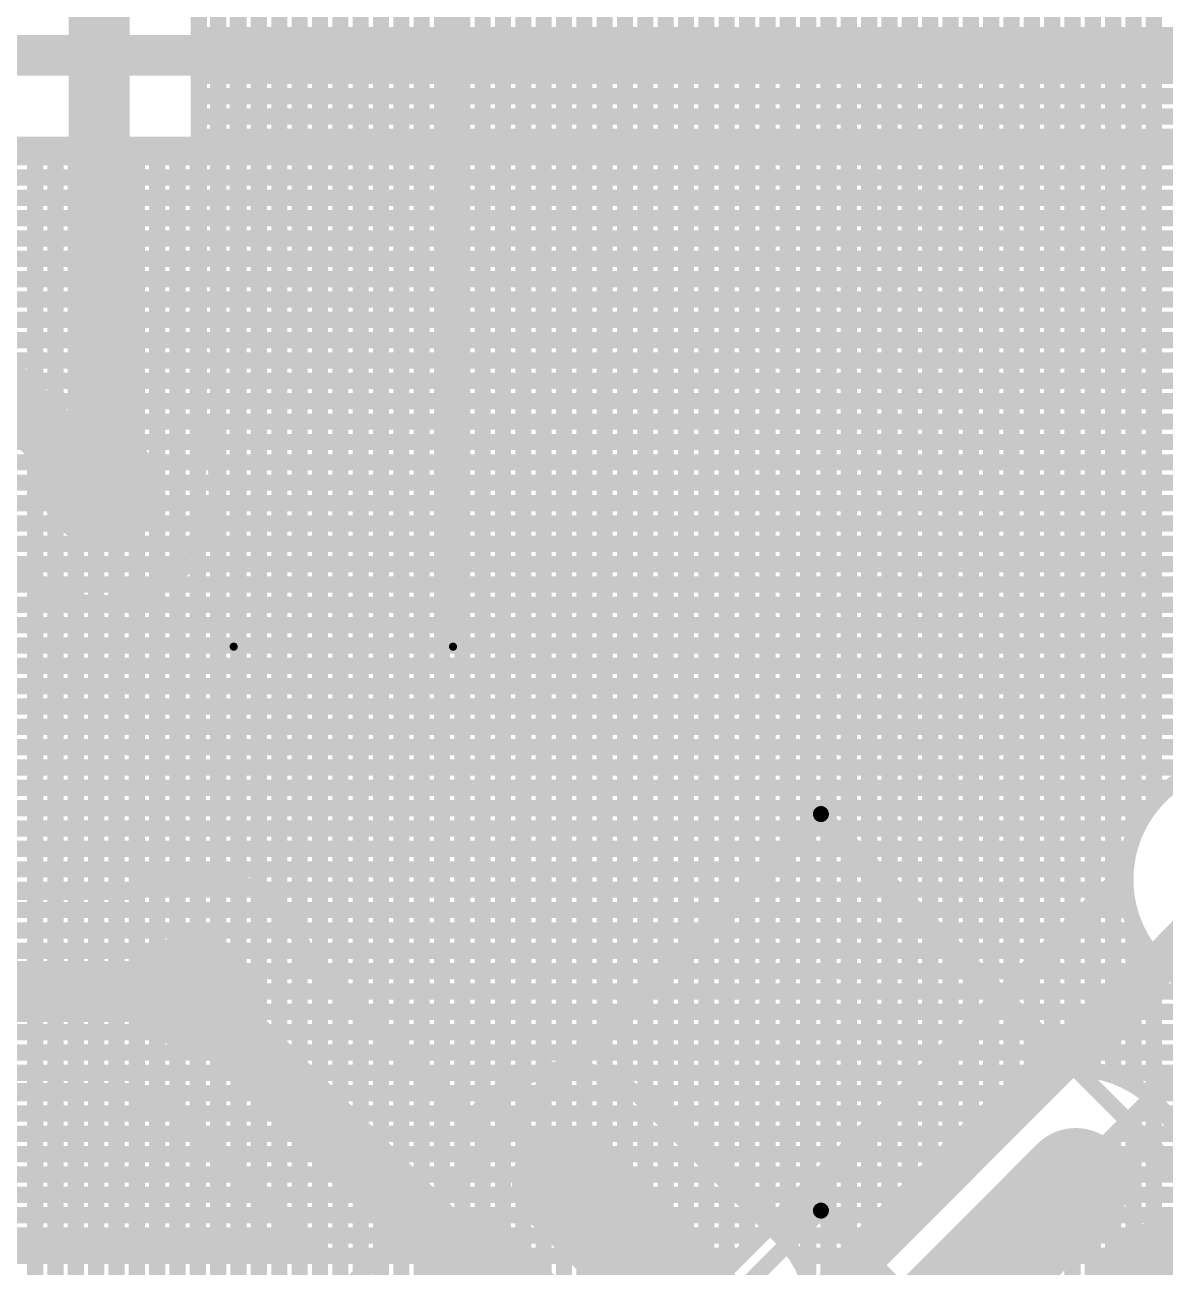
# Model space of a CAD drawing. Header units: millimetres. Extents: x 1.42 to 3.4, y 1.21 to 3.22.
# Drawn here: x 2.5124 to 2.7928, y 2.3422 to 2.6475 of the extents above; entities that cross this region are included whole.
import ezdxf

# ---------------------------------------------------------------- set-up
doc = ezdxf.new("R2010")
doc.units = ezdxf.units.MM
doc.header["$MEASUREMENT"] = 0
for name, color, linetype in [('BottomLayer', 5, 'Continuous'), ('BottomSolder', 6, 'Continuous'), ('Mechanical13', 56, 'Continuous'), ('Mechanical15', 56, 'Continuous'), ('MultiLayer', 9, 'Continuous'), ('TopLayer', 1, 'Continuous'), ('TopOverlay', 2, 'Continuous'), ('TopPaste', 8, 'Continuous'), ('TopSolder', 216, 'Continuous'), ('ViaHoleLayer', 16, 'Continuous')]:
    doc.layers.add(name, color=color, linetype=linetype)

# ---------------------------------------------------------------- blocks, each defined once
blk = doc.blocks.new('12864_12')
at = {"layer": 'TopOverlay', "const_width": 0.002}
for points in [[(0.48661, -0.25528), (0.48661, 0.41008)], [(0.43268, -0.25528), (0.43268, 0.04)], [(-0.4874, -0.25528), (0.48661, -0.25528)]]:
    blk.add_lwpolyline(points, dxfattribs=at)
at = {"layer": 'TopOverlay', "const_width": 0.001}
for points in [[(0.43218, -0.25528, 1), (0.43318, -0.25528, 1)], [(0.48611, -0.25528, 1), (0.48711, -0.25528, 1)], [(0.48611, -0.25528, 1), (0.48711, -0.25528, 1)]]:
    blk.add_lwpolyline(points, format="xyb", close=True, dxfattribs=at)
blk = doc.blocks.new('44ML_N_21')
at = {"layer": 'Mechanical13', "const_width": 0.00394}
for points in [[(-0.19685, 0.19685), (0.19685, 0.19685)], [(0.19685, 0.19685), (0.19685, -0.19685)]]:
    blk.add_lwpolyline(points, dxfattribs=at)
at = {"layer": 'Mechanical13', "const_width": 0.00197}
blk.add_lwpolyline([(0.19587, 0.19685, 1), (0.19783, 0.19685, 1)], format="xyb", close=True, dxfattribs=at)
blk.add_lwpolyline([(0.19587, 0.19685, 1), (0.19783, 0.19685, 1)], format="xyb", close=True, dxfattribs=at)
at = {"layer": 'Mechanical15', "const_width": 0.00394}
for points in [[(-0.26575, 0.26575), (0.26575, 0.26575)], [(0.26575, 0.26575), (0.26575, -0.26575)]]:
    blk.add_lwpolyline(points, dxfattribs=at)
at = {"layer": 'Mechanical15', "const_width": 0.00197}
blk.add_lwpolyline([(0.26476, 0.26575, 1), (0.26673, 0.26575, 1)], format="xyb", close=True, dxfattribs=at)
blk.add_lwpolyline([(0.26476, 0.26575, 1), (0.26673, 0.26575, 1)], format="xyb", close=True, dxfattribs=at)
at = {"layer": 'TopLayer', "const_width": 0.02165}
for points in [[(0.12598, 0.24606), (0.12598, 0.19882)], [(0.15748, 0.24606), (0.15748, 0.19882)], [(0.19882, 0.15748), (0.24606, 0.15748)], [(0.19882, 0.12598), (0.24606, 0.12598)]]:
    blk.add_lwpolyline(points, dxfattribs=at)
at = {"layer": 'TopLayer', "const_width": 0.01083}
for points in [[(0.12057, 0.24606, 1), (0.1314, 0.24606, 1)], [(0.15207, 0.24606, 1), (0.16289, 0.24606, 1)], [(0.24065, 0.15748, 1), (0.25148, 0.15748, 1)], [(0.24065, 0.12598, 1), (0.25148, 0.12598, 1)]]:
    blk.add_lwpolyline(points, format="xyb", close=True, dxfattribs=at)
at = {"layer": 'TopPaste', "const_width": 0.02165}
for points in [[(0.12598, 0.24606), (0.12598, 0.19882)], [(0.15748, 0.24606), (0.15748, 0.19882)], [(0.19882, 0.15748), (0.24606, 0.15748)], [(0.19882, 0.12598), (0.24606, 0.12598)]]:
    blk.add_lwpolyline(points, dxfattribs=at)
at = {"layer": 'TopPaste', "const_width": 0.01083}
for points in [[(0.12057, 0.24606, 1), (0.1314, 0.24606, 1)], [(0.15207, 0.24606, 1), (0.16289, 0.24606, 1)], [(0.24065, 0.15748, 1), (0.25148, 0.15748, 1)], [(0.24065, 0.12598, 1), (0.25148, 0.12598, 1)]]:
    blk.add_lwpolyline(points, format="xyb", close=True, dxfattribs=at)
at = {"layer": 'TopSolder', "const_width": 0.02665}
for points in [[(0.12598, 0.24606), (0.12598, 0.19882)], [(0.15748, 0.24606), (0.15748, 0.19882)], [(0.19882, 0.15748), (0.24606, 0.15748)], [(0.19882, 0.12598), (0.24606, 0.12598)]]:
    blk.add_lwpolyline(points, dxfattribs=at)
at = {"layer": 'TopSolder', "const_width": 0.01333}
for points in [[(0.11932, 0.24606, 1), (0.13265, 0.24606, 1)], [(0.15082, 0.24606, 1), (0.16414, 0.24606, 1)], [(0.15082, 0.19882, 1), (0.16414, 0.19882, 1)], [(0.19216, 0.15748, 1), (0.20548, 0.15748, 1)], [(0.2394, 0.15748, 1), (0.25273, 0.15748, 1)], [(0.2394, 0.12598, 1), (0.25273, 0.12598, 1)]]:
    blk.add_lwpolyline(points, format="xyb", close=True, dxfattribs=at)

msp = doc.modelspace()

# ---------------------------------------------------------------- linework, layer by layer
at = {"layer": 'BottomLayer'}
for points, const_width in [([(2.1185, 2.64), (2.8705, 2.64)], 0.01), ([(2.13739, 2.618), (2.86139, 2.618)], 0.004), ([(2.515, 2.17161), (2.515, 2.618)], 0.004), ([(2.52, 2.17661), (2.52, 2.618)], 0.004), ([(2.525, 2.18161), (2.525, 2.618)], 0.004), ([(2.53, 2.18661), (2.53, 2.618)], 0.004), ([(2.535, 2.19161), (2.535, 2.618)], 0.004), ([(2.54, 2.19661), (2.54, 2.618)], 0.004), ([(2.545, 2.20161), (2.545, 2.618)], 0.004), ([(2.55, 2.20661), (2.55, 2.618)], 0.004), ([(2.555, 2.21161), (2.555, 2.618)], 0.004), ([(2.56, 2.21661), (2.56, 2.618)], 0.004), ([(2.565, 2.22161), (2.565, 2.618)], 0.004), ([(2.57, 2.22661), (2.57, 2.618)], 0.004), ([(2.575, 2.23161), (2.575, 2.618)], 0.004), ([(2.58, 2.23661), (2.58, 2.618)], 0.004), ([(2.585, 2.24161), (2.585, 2.618)], 0.004), ([(2.59, 2.24661), (2.59, 2.618)], 0.004), ([(2.595, 2.25161), (2.595, 2.618)], 0.004), ([(2.6, 2.25661), (2.6, 2.618)], 0.004), ([(2.605, 2.26161), (2.605, 2.618)], 0.004), ([(2.61, 2.26661), (2.61, 2.618)], 0.004), ([(2.615, 2.27161), (2.615, 2.618)], 0.004), ([(2.62, 2.27661), (2.62, 2.618)], 0.004), ([(2.625, 2.28161), (2.625, 2.618)], 0.004), ([(2.63, 2.28661), (2.63, 2.618)], 0.004), ([(2.635, 2.29161), (2.635, 2.618)], 0.004), ([(2.64, 2.29661), (2.64, 2.618)], 0.004), ([(2.645, 2.30161), (2.645, 2.618)], 0.004), ([(2.65, 2.30661), (2.65, 2.618)], 0.004), ([(2.655, 2.31161), (2.655, 2.618)], 0.004), ([(2.66, 2.31661), (2.66, 2.618)], 0.004), ([(2.665, 2.32161), (2.665, 2.618)], 0.004), ([(2.67, 2.32661), (2.67, 2.618)], 0.004), ([(2.675, 2.33161), (2.675, 2.618)], 0.004), ([(2.68, 2.33661), (2.68, 2.618)], 0.004), ([(2.685, 2.34161), (2.685, 2.618)], 0.004), ([(2.69, 2.34661), (2.69, 2.618)], 0.004), ([(2.695, 2.35161), (2.695, 2.618)], 0.004), ([(2.7, 2.35661), (2.7, 2.618)], 0.004), ([(2.705, 2.36161), (2.705, 2.618)], 0.004), ([(2.71, 2.36661), (2.71, 2.618)], 0.004), ([(2.715, 2.37161), (2.715, 2.618)], 0.004), ([(2.72, 2.37661), (2.72, 2.618)], 0.004), ([(2.725, 2.38161), (2.725, 2.618)], 0.004), ([(2.73, 2.38661), (2.73, 2.618)], 0.004), ([(2.735, 2.39161), (2.735, 2.618)], 0.004), ([(2.74, 2.39661), (2.74, 2.618)], 0.004), ([(2.745, 2.40161), (2.745, 2.618)], 0.004), ([(2.75, 2.40661), (2.75, 2.618)], 0.004), ([(2.755, 2.41161), (2.755, 2.618)], 0.004), ([(2.76, 2.41661), (2.76, 2.618)], 0.004), ([(2.765, 2.42161), (2.765, 2.618)], 0.004), ([(2.77, 2.42661), (2.77, 2.618)], 0.004), ([(2.775, 2.43161), (2.775, 2.618)], 0.004), ([(2.78, 2.43661), (2.78, 2.618)], 0.004), ([(2.785, 2.44808), (2.785, 2.618)], 0.004), ([(2.79, 2.45639), (2.79, 2.618)], 0.004), ([(2.1332, 2.615), (2.86439, 2.615)], 0.004), ([(1.42, 2.61), (2.86939, 2.61)], 0.004), ([(1.42, 2.605), (2.87439, 2.605)], 0.004), ([(1.42, 2.6), (2.87939, 2.6)], 0.004), ([(1.42, 2.595), (2.88439, 2.595)], 0.004), ([(1.42, 2.59), (2.88939, 2.59)], 0.004), ([(1.42, 2.585), (2.89439, 2.585)], 0.004), ([(1.42, 2.58), (2.89939, 2.58)], 0.004), ([(1.42, 2.575), (2.90439, 2.575)], 0.004), ([(1.42, 2.57), (2.90939, 2.57)], 0.004), ([(1.42, 2.565), (2.91439, 2.565)], 0.004), ([(1.42, 2.56), (2.91939, 2.56)], 0.004), ([(2.2767, 2.555), (2.92439, 2.555)], 0.004), ([(2.283, 2.55), (2.92939, 2.55)], 0.004), ([(2.28682, 2.545), (2.93439, 2.545)], 0.004), ([(2.28922, 2.54), (2.93939, 2.54)], 0.004), ([(2.29057, 2.535), (2.94439, 2.535)], 0.004), ([(2.29311, 2.53), (2.94939, 2.53)], 0.004), ([(2.29811, 2.525), (2.953, 2.525)], 0.004), ([(2.30311, 2.52), (2.953, 2.52)], 0.004), ([(2.30811, 2.515), (2.953, 2.515)], 0.004), ([(2.31225, 2.51), (2.953, 2.51)], 0.004), ([(2.31452, 2.505), (2.953, 2.505)], 0.004), ([(2.31545, 2.5), (2.953, 2.5)], 0.004), ([(2.3155, 2.495), (2.953, 2.495)], 0.004), ([(2.3155, 2.49), (2.953, 2.49)], 0.004), ([(2.3155, 2.485), (2.953, 2.485)], 0.004), ([(2.3155, 2.48), (2.953, 2.48)], 0.004), ([(2.3155, 2.475), (2.953, 2.475)], 0.004), ([(2.3155, 2.47), (2.953, 2.47)], 0.004), ([(2.3155, 2.465), (2.80279, 2.465)], 0.004), ([(2.3155, 2.46), (2.7937, 2.46)], 0.004), ([(2.3155, 2.455), (2.78888, 2.455)], 0.004), ([(2.3155, 2.45), (2.78583, 2.45)], 0.004), ([(2.3155, 2.445), (2.78399, 2.445)], 0.004), ([(2.398, 2.0235), (2.812, 2.4375)], 0.01), ([(2.3155, 2.44), (2.78311, 2.44)], 0.004), ([(2.38889, 2.0455), (2.78308, 2.4397)], 0.004), ([(2.3155, 2.435), (2.77839, 2.435)], 0.004), ([(2.3155, 2.43), (2.77339, 2.43)], 0.004), ([(2.3155, 2.425), (2.76839, 2.425)], 0.004), ([(2.3155, 2.42), (2.76339, 2.42)], 0.004), ([(2.3155, 2.415), (2.75839, 2.415)], 0.004), ([(2.3155, 2.41), (2.75339, 2.41)], 0.004), ([(2.4136, 2.00798), (2.8142, 2.40858)], 0.004), ([(2.3155, 2.405), (2.74839, 2.405)], 0.004), ([(2.3155, 2.4), (2.74339, 2.4)], 0.004), ([(2.3155, 2.395), (2.73839, 2.395)], 0.004), ([(2.3155, 2.39), (2.73339, 2.39)], 0.004), ([(2.3155, 2.385), (2.72839, 2.385)], 0.004), ([(2.79, 1.631), (2.79, 2.38439)], 0.004), ([(2.79061, 2.385), (2.953, 2.385)], 0.004), ([(2.3155, 2.38), (2.72339, 2.38)], 0.004), ([(2.785, 1.631), (2.785, 2.37939)], 0.004), ([(2.78561, 2.38), (2.953, 2.38)], 0.004), ([(2.3155, 2.375), (2.71839, 2.375)], 0.004), ([(2.78, 1.631), (2.78, 2.37439)], 0.004), ([(2.78061, 2.375), (2.953, 2.375)], 0.004), ([(2.3155, 2.37), (2.71339, 2.37)], 0.004), ([(2.77561, 2.37), (2.953, 2.37)], 0.004), ([(2.775, 1.631), (2.775, 2.36939)], 0.004), ([(2.3155, 2.365), (2.70839, 2.365)], 0.004), ([(2.77, 1.631), (2.77, 2.36439)], 0.004), ([(2.77061, 2.365), (2.953, 2.365)], 0.004), ([(2.3155, 2.36), (2.70339, 2.36)], 0.004), ([(2.765, 1.631), (2.765, 2.35939)], 0.004), ([(2.76561, 2.36), (2.953, 2.36)], 0.004), ([(2.3155, 2.355), (2.69839, 2.355)], 0.004), ([(2.76061, 2.355), (2.953, 2.355)], 0.004), ([(2.76, 1.631), (2.76, 2.35439)], 0.004), ([(2.3155, 2.35), (2.69339, 2.35)], 0.004), ([(2.755, 1.631), (2.755, 2.34939)], 0.004), ([(2.75561, 2.35), (2.953, 2.35)], 0.004), ([(2.3155, 2.345), (2.68839, 2.345)], 0.004), ([(2.75, 1.631), (2.75, 2.34439)], 0.004), ([(2.75061, 2.345), (2.953, 2.345)], 0.004)]:
    msp.add_lwpolyline(points, dxfattribs=dict(at, const_width=const_width))
for points, const_width in [([(2.514, 2.618, 1), (2.516, 2.618, 1)], 0.002), ([(2.519, 2.618, 1), (2.521, 2.618, 1)], 0.002), ([(2.524, 2.618, 1), (2.526, 2.618, 1)], 0.002), ([(2.529, 2.618, 1), (2.531, 2.618, 1)], 0.002), ([(2.534, 2.618, 1), (2.536, 2.618, 1)], 0.002), ([(2.539, 2.618, 1), (2.541, 2.618, 1)], 0.002), ([(2.544, 2.618, 1), (2.546, 2.618, 1)], 0.002), ([(2.549, 2.618, 1), (2.551, 2.618, 1)], 0.002), ([(2.554, 2.618, 1), (2.556, 2.618, 1)], 0.002), ([(2.559, 2.618, 1), (2.561, 2.618, 1)], 0.002), ([(2.564, 2.618, 1), (2.566, 2.618, 1)], 0.002), ([(2.569, 2.618, 1), (2.571, 2.618, 1)], 0.002), ([(2.574, 2.618, 1), (2.576, 2.618, 1)], 0.002), ([(2.579, 2.618, 1), (2.581, 2.618, 1)], 0.002), ([(2.584, 2.618, 1), (2.586, 2.618, 1)], 0.002), ([(2.589, 2.618, 1), (2.591, 2.618, 1)], 0.002), ([(2.594, 2.618, 1), (2.596, 2.618, 1)], 0.002), ([(2.599, 2.618, 1), (2.601, 2.618, 1)], 0.002), ([(2.604, 2.618, 1), (2.606, 2.618, 1)], 0.002), ([(2.609, 2.618, 1), (2.611, 2.618, 1)], 0.002), ([(2.614, 2.618, 1), (2.616, 2.618, 1)], 0.002), ([(2.619, 2.618, 1), (2.621, 2.618, 1)], 0.002), ([(2.624, 2.618, 1), (2.626, 2.618, 1)], 0.002), ([(2.629, 2.618, 1), (2.631, 2.618, 1)], 0.002), ([(2.634, 2.618, 1), (2.636, 2.618, 1)], 0.002), ([(2.639, 2.618, 1), (2.641, 2.618, 1)], 0.002), ([(2.644, 2.618, 1), (2.646, 2.618, 1)], 0.002), ([(2.649, 2.618, 1), (2.651, 2.618, 1)], 0.002), ([(2.654, 2.618, 1), (2.656, 2.618, 1)], 0.002), ([(2.659, 2.618, 1), (2.661, 2.618, 1)], 0.002), ([(2.664, 2.618, 1), (2.666, 2.618, 1)], 0.002), ([(2.669, 2.618, 1), (2.671, 2.618, 1)], 0.002), ([(2.674, 2.618, 1), (2.676, 2.618, 1)], 0.002), ([(2.679, 2.618, 1), (2.681, 2.618, 1)], 0.002), ([(2.684, 2.618, 1), (2.686, 2.618, 1)], 0.002), ([(2.689, 2.618, 1), (2.691, 2.618, 1)], 0.002), ([(2.694, 2.618, 1), (2.696, 2.618, 1)], 0.002), ([(2.699, 2.618, 1), (2.701, 2.618, 1)], 0.002), ([(2.704, 2.618, 1), (2.706, 2.618, 1)], 0.002), ([(2.709, 2.618, 1), (2.711, 2.618, 1)], 0.002), ([(2.714, 2.618, 1), (2.716, 2.618, 1)], 0.002), ([(2.719, 2.618, 1), (2.721, 2.618, 1)], 0.002), ([(2.724, 2.618, 1), (2.726, 2.618, 1)], 0.002), ([(2.729, 2.618, 1), (2.731, 2.618, 1)], 0.002), ([(2.734, 2.618, 1), (2.736, 2.618, 1)], 0.002), ([(2.739, 2.618, 1), (2.741, 2.618, 1)], 0.002), ([(2.744, 2.618, 1), (2.746, 2.618, 1)], 0.002), ([(2.749, 2.618, 1), (2.751, 2.618, 1)], 0.002), ([(2.754, 2.618, 1), (2.756, 2.618, 1)], 0.002), ([(2.759, 2.618, 1), (2.761, 2.618, 1)], 0.002), ([(2.764, 2.618, 1), (2.766, 2.618, 1)], 0.002), ([(2.769, 2.618, 1), (2.771, 2.618, 1)], 0.002), ([(2.774, 2.618, 1), (2.776, 2.618, 1)], 0.002), ([(2.779, 2.618, 1), (2.781, 2.618, 1)], 0.002), ([(2.784, 2.618, 1), (2.786, 2.618, 1)], 0.002), ([(2.789, 2.618, 1), (2.791, 2.618, 1)], 0.002), ([(2.52471, 2.53429, 1), (2.53671, 2.53429, 1)], 0.012), ([(2.7927, 2.46, 1), (2.7947, 2.46, 1)], 0.002), ([(2.789, 2.45639, 1), (2.791, 2.45639, 1)], 0.002), ([(2.78788, 2.455, 1), (2.78988, 2.455, 1)], 0.002), ([(2.78483, 2.45, 1), (2.78683, 2.45, 1)], 0.002), ([(2.784, 2.44808, 1), (2.786, 2.44808, 1)], 0.002), ([(2.78299, 2.445, 1), (2.78499, 2.445, 1)], 0.002), ([(2.78208, 2.4397, 1), (2.78408, 2.4397, 1)], 0.002), ([(2.78208, 2.4397, 1), (2.78408, 2.4397, 1)], 0.002), ([(2.78208, 2.4397, 1), (2.78408, 2.4397, 1)], 0.002), ([(2.78208, 2.4397, 1), (2.78408, 2.4397, 1)], 0.002), ([(2.78211, 2.44, 1), (2.78411, 2.44, 1)], 0.002), ([(2.77739, 2.435, 1), (2.77939, 2.435, 1)], 0.002), ([(2.779, 2.43661, 1), (2.781, 2.43661, 1)], 0.002), ([(2.774, 2.43161, 1), (2.776, 2.43161, 1)], 0.002), ([(2.77239, 2.43, 1), (2.77439, 2.43, 1)], 0.002), ([(2.76739, 2.425, 1), (2.76939, 2.425, 1)], 0.002), ([(2.769, 2.42661, 1), (2.771, 2.42661, 1)], 0.002), ([(2.54808, 2.41, 1), (2.56008, 2.41, 1)], 0.012), ([(2.76239, 2.42, 1), (2.76439, 2.42, 1)], 0.002), ([(2.764, 2.42161, 1), (2.766, 2.42161, 1)], 0.002), ([(2.759, 2.41661, 1), (2.761, 2.41661, 1)], 0.002), ([(2.75739, 2.415, 1), (2.75939, 2.415, 1)], 0.002), ([(2.75239, 2.41, 1), (2.75439, 2.41, 1)], 0.002), ([(2.754, 2.41161, 1), (2.756, 2.41161, 1)], 0.002), ([(2.749, 2.40661, 1), (2.751, 2.40661, 1)], 0.002), ([(2.74739, 2.405, 1), (2.74939, 2.405, 1)], 0.002), ([(2.744, 2.40161, 1), (2.746, 2.40161, 1)], 0.002), ([(2.74239, 2.4, 1), (2.74439, 2.4, 1)], 0.002), ([(2.73739, 2.395, 1), (2.73939, 2.395, 1)], 0.002), ([(2.739, 2.39661, 1), (2.741, 2.39661, 1)], 0.002), ([(2.734, 2.39161, 1), (2.736, 2.39161, 1)], 0.002), ([(2.73239, 2.39, 1), (2.73439, 2.39, 1)], 0.002), ([(2.729, 2.38661, 1), (2.731, 2.38661, 1)], 0.002), ([(2.72739, 2.385, 1), (2.72939, 2.385, 1)], 0.002), ([(2.789, 2.38439, 1), (2.791, 2.38439, 1)], 0.002), ([(2.78961, 2.385, 1), (2.79161, 2.385, 1)], 0.002), ([(2.72239, 2.38, 1), (2.72439, 2.38, 1)], 0.002), ([(2.724, 2.38161, 1), (2.726, 2.38161, 1)], 0.002), ([(2.784, 2.37939, 1), (2.786, 2.37939, 1)], 0.002), ([(2.78461, 2.38, 1), (2.78661, 2.38, 1)], 0.002), ([(2.719, 2.37661, 1), (2.721, 2.37661, 1)], 0.002), ([(2.71739, 2.375, 1), (2.71939, 2.375, 1)], 0.002), ([(2.779, 2.37439, 1), (2.781, 2.37439, 1)], 0.002), ([(2.77961, 2.375, 1), (2.78161, 2.375, 1)], 0.002), ([(2.71239, 2.37, 1), (2.71439, 2.37, 1)], 0.002), ([(2.714, 2.37161, 1), (2.716, 2.37161, 1)], 0.002), ([(2.77461, 2.37, 1), (2.77661, 2.37, 1)], 0.002), ([(2.774, 2.36939, 1), (2.776, 2.36939, 1)], 0.002), ([(2.70739, 2.365, 1), (2.70939, 2.365, 1)], 0.002), ([(2.709, 2.36661, 1), (2.711, 2.36661, 1)], 0.002), ([(2.769, 2.36439, 1), (2.771, 2.36439, 1)], 0.002), ([(2.76961, 2.365, 1), (2.77161, 2.365, 1)], 0.002), ([(2.704, 2.36161, 1), (2.706, 2.36161, 1)], 0.002), ([(2.70239, 2.36, 1), (2.70439, 2.36, 1)], 0.002), ([(2.764, 2.35939, 1), (2.766, 2.35939, 1)], 0.002), ([(2.76461, 2.36, 1), (2.76661, 2.36, 1)], 0.002), ([(2.69739, 2.355, 1), (2.69939, 2.355, 1)], 0.002), ([(2.699, 2.35661, 1), (2.701, 2.35661, 1)], 0.002), ([(2.75961, 2.355, 1), (2.76161, 2.355, 1)], 0.002), ([(2.694, 2.35161, 1), (2.696, 2.35161, 1)], 0.002), ([(2.759, 2.35439, 1), (2.761, 2.35439, 1)], 0.002), ([(2.69239, 2.35, 1), (2.69439, 2.35, 1)], 0.002), ([(2.754, 2.34939, 1), (2.756, 2.34939, 1)], 0.002), ([(2.75461, 2.35, 1), (2.75661, 2.35, 1)], 0.002), ([(2.689, 2.34661, 1), (2.691, 2.34661, 1)], 0.002), ([(2.68739, 2.345, 1), (2.68939, 2.345, 1)], 0.002), ([(2.749, 2.34439, 1), (2.751, 2.34439, 1)], 0.002), ([(2.74961, 2.345, 1), (2.75161, 2.345, 1)], 0.002), ([(2.684, 2.34161, 1), (2.686, 2.34161, 1)], 0.002)]:
    msp.add_lwpolyline(points, format="xyb", close=True, dxfattribs=dict(at, const_width=const_width))
at = {"layer": 'BottomLayer', "const_width": 0.004}
msp.add_lwpolyline([(2.78308, 2.4397, -0.962805), (2.841, 2.4375)], format="xyb", dxfattribs=at)
msp.add_lwpolyline([(2.78308, 2.4397, -0.962805), (2.841, 2.4375)], format="xyb", dxfattribs=at)
msp.add_lwpolyline([(2.78308, 2.4397, -0.962805), (2.841, 2.4375)], format="xyb", dxfattribs=at)
at = {"layer": 'BottomSolder', "const_width": 0.0145}
for points in [[(2.52346, 2.53429, 1), (2.53796, 2.53429, 1)], [(2.54683, 2.41, 1), (2.56133, 2.41, 1)]]:
    msp.add_lwpolyline(points, format="xyb", close=True, dxfattribs=at)
at = {"layer": 'MultiLayer', "const_width": 0.012}
for points in [[(2.52471, 2.53429, 1), (2.53671, 2.53429, 1)], [(2.54808, 2.41, 1), (2.56008, 2.41, 1)]]:
    msp.add_lwpolyline(points, format="xyb", close=True, dxfattribs=at)
at = {"layer": 'TopLayer'}
for points, const_width in [([(2.56, 2.43839), (2.56, 3.2089)], 0.004), ([(2.565, 2.43687), (2.565, 3.2089)], 0.004), ([(2.57, 2.43424), (2.57, 3.2089)], 0.004), ([(2.575, 2.43009), (2.575, 3.2089)], 0.004), ([(2.58, 2.42301), (2.58, 3.2089)], 0.004), ([(2.585, 2.41373), (2.585, 3.2089)], 0.004), ([(2.59, 2.40873), (2.59, 3.2089)], 0.004), ([(2.595, 2.40373), (2.595, 3.2089)], 0.004), ([(2.6, 2.39873), (2.6, 3.2089)], 0.004), ([(2.605, 2.39373), (2.605, 3.2089)], 0.004), ([(2.61, 2.38873), (2.61, 3.2089)], 0.004), ([(2.615, 2.38373), (2.615, 3.2089)], 0.004), ([(2.62, 2.37873), (2.62, 3.2089)], 0.004), ([(2.625, 2.38188), (2.625, 3.2089)], 0.004), ([(2.63, 2.38618), (2.63, 3.2089)], 0.004), ([(2.635, 2.38885), (2.635, 3.2089)], 0.004), ([(2.64, 2.39037), (2.64, 3.2089)], 0.004), ([(2.645, 2.39092), (2.645, 3.2089)], 0.004), ([(2.65, 2.39056), (2.65, 3.2089)], 0.004), ([(2.655, 2.38926), (2.655, 3.2089)], 0.004), ([(2.66, 2.38686), (2.66, 3.2089)], 0.004), ([(2.665, 2.38298), (2.665, 3.2089)], 0.004), ([(2.67, 2.37798), (2.67, 3.2089)], 0.004), ([(2.675, 2.37298), (2.675, 3.2089)], 0.004), ([(2.68, 2.36798), (2.68, 3.2089)], 0.004), ([(2.685, 2.36298), (2.685, 3.2089)], 0.004), ([(2.69, 2.35798), (2.69, 3.2089)], 0.004), ([(2.695, 2.35298), (2.695, 3.2089)], 0.004), ([(2.7, 2.34787), (2.7, 3.2089)], 0.004), ([(2.705, 2.33944), (2.705, 3.2089)], 0.004), ([(2.71, 2.33455), (2.71, 3.2089)], 0.004), ([(2.715, 2.3462), (2.715, 3.2089)], 0.004), ([(2.72, 2.35164), (2.72, 3.2089)], 0.004), ([(2.725, 2.35664), (2.725, 3.2089)], 0.004), ([(2.73, 2.36164), (2.73, 3.2089)], 0.004), ([(2.735, 2.36664), (2.735, 3.2089)], 0.004), ([(2.74, 2.37164), (2.74, 3.2089)], 0.004), ([(2.745, 2.37664), (2.745, 3.2089)], 0.004), ([(2.75, 2.38164), (2.75, 3.2089)], 0.004), ([(2.755, 2.386), (2.755, 3.2089)], 0.004), ([(2.76, 2.38874), (2.76, 3.2089)], 0.004), ([(2.765, 2.39031), (2.765, 3.2089)], 0.004), ([(2.77, 2.39091), (2.77, 3.2089)], 0.004), ([(2.775, 2.3906), (2.775, 3.2089)], 0.004), ([(2.78, 2.38936), (2.78, 3.2089)], 0.004), ([(2.785, 2.44808), (2.785, 3.2089)], 0.004), ([(2.79, 2.45639), (2.79, 3.2089)], 0.004), ([(2.53071, 2.53429), (2.53071, 2.75)], 0.015), ([(2.55521, 2.54981), (2.55521, 2.69363)], 0.004), ([(2.55521, 2.645), (3.02125, 2.645)], 0.004), ([(2.55521, 2.64), (3.01625, 2.64)], 0.004), ([(2.55521, 2.635), (3.01125, 2.635)], 0.004), ([(2.55521, 2.63), (3.00625, 2.63)], 0.004), ([(2.55521, 2.625), (3.00125, 2.625)], 0.004), ([(2.55521, 2.62), (2.99625, 2.62)], 0.004), ([(2.55521, 2.615), (2.99125, 2.615)], 0.004), ([(2.55521, 2.61), (2.99226, 2.61)], 0.004), ([(2.55521, 2.605), (2.99726, 2.605)], 0.004), ([(2.55521, 2.6), (3.00226, 2.6)], 0.004), ([(2.55521, 2.595), (3.00726, 2.595)], 0.004), ([(2.55521, 2.59), (3.01226, 2.59)], 0.004), ([(2.55521, 2.585), (3.01726, 2.585)], 0.004), ([(2.55521, 2.58), (3.02226, 2.58)], 0.004), ([(2.55521, 2.575), (3.02726, 2.575)], 0.004), ([(2.55521, 2.57), (3.15337, 2.57)], 0.004), ([(2.50315, 2.56185), (2.53071, 2.53429)], 0.015), ([(2.55521, 2.565), (3.14837, 2.565)], 0.004), ([(2.55521, 2.56), (3.14337, 2.56)], 0.004), ([(2.55521, 2.555), (3.13837, 2.555)], 0.004), ([(2.55521, 2.55), (2.92625, 2.55)], 0.004), ([(2.55766, 2.545), (2.92125, 2.545)], 0.004), ([(2.55914, 2.54), (2.91625, 2.54)], 0.004), ([(2.5597, 2.535), (2.91125, 2.535)], 0.004), ([(2.55939, 2.53), (2.90625, 2.53)], 0.004), ([(2.55818, 2.525), (2.90125, 2.525)], 0.004), ([(2.55594, 2.52), (2.89625, 2.52)], 0.004), ([(2.555, 2.43899), (2.555, 2.51845)], 0.004), ([(2.55236, 2.515), (2.89125, 2.515)], 0.004), ([(2.55, 2.43871), (2.55, 2.51264)], 0.004), ([(2.45411, 2.51), (2.51487, 2.51)], 0.004), ([(2.515, 2.4345), (2.515, 2.50991)], 0.004), ([(2.52, 2.4345), (2.52, 2.50734)], 0.004), ([(2.545, 2.43754), (2.545, 2.50906)], 0.004), ([(2.54655, 2.51), (2.88625, 2.51)], 0.004), ([(2.44911, 2.505), (2.88125, 2.505)], 0.004), ([(2.525, 2.4345), (2.525, 2.50586)], 0.004), ([(2.53, 2.4345), (2.53, 2.5053)], 0.004), ([(2.535, 2.4345), (2.535, 2.50561)], 0.004), ([(2.54, 2.43535), (2.54, 2.50682)], 0.004), ([(2.44411, 2.5), (2.87625, 2.5)], 0.004), ([(2.43911, 2.495), (2.87125, 2.495)], 0.004), ([(2.43411, 2.49), (2.86625, 2.49)], 0.004), ([(2.42911, 2.485), (2.86125, 2.485)], 0.004), ([(2.42411, 2.48), (2.85625, 2.48)], 0.004), ([(2.41911, 2.475), (2.85125, 2.475)], 0.004), ([(2.41411, 2.47), (2.8483, 2.47)], 0.004), ([(2.40911, 2.465), (2.80279, 2.465)], 0.004), ([(2.40411, 2.46), (2.7937, 2.46)], 0.004), ([(2.39911, 2.455), (2.78888, 2.455)], 0.004), ([(2.39411, 2.45), (2.78583, 2.45)], 0.004), ([(2.38911, 2.445), (2.78399, 2.445)], 0.004), ([(2.43684, 2.44), (2.78311, 2.44)], 0.004), ([(2.43684, 2.435), (2.53939, 2.435)], 0.004), ([(2.43684, 2.4345), (2.53857, 2.4345)], 0.004), ([(2.56878, 2.435), (2.78311, 2.435)], 0.004), ([(2.57508, 2.43), (2.78399, 2.43)], 0.004), ([(2.5789, 2.425), (2.78583, 2.425)], 0.004), ([(2.785, 2.38703), (2.785, 2.42692)], 0.004), ([(2.58131, 2.42), (2.78888, 2.42)], 0.004), ([(2.58238, 2.41635), (2.62154, 2.37719)], 0.004), ([(2.79, 2.38324), (2.79, 2.41861)], 0.004), ([(2.39984, 2.41), (2.55408, 2.41)], 0.015), ([(2.55408, 2.41), (2.63996, 2.32412)], 0.015), ([(2.58373, 2.415), (2.7937, 2.415)], 0.004), ([(2.58873, 2.41), (2.80279, 2.41)], 0.004), ([(2.59373, 2.405), (2.98726, 2.405)], 0.004), ([(2.59873, 2.4), (2.98226, 2.4)], 0.004), ([(2.60373, 2.395), (2.97726, 2.395)], 0.004), ([(2.60873, 2.39), (2.63843, 2.39)], 0.004), ([(2.65264, 2.39), (2.7637, 2.39)], 0.004), ([(2.77791, 2.39), (2.97226, 2.39)], 0.004), ([(2.43684, 2.3855), (2.53857, 2.3855)], 0.004), ([(2.515, 2.347), (2.515, 2.3855)], 0.004), ([(2.52, 2.347), (2.52, 2.3855)], 0.004), ([(2.525, 2.347), (2.525, 2.3855)], 0.004), ([(2.53, 2.347), (2.53, 2.3855)], 0.004), ([(2.535, 2.347), (2.535, 2.3855)], 0.004), ([(2.43684, 2.385), (2.53939, 2.385)], 0.004), ([(2.54, 2.347), (2.54, 2.38465)], 0.004), ([(2.545, 2.347), (2.545, 2.38246)], 0.004), ([(2.61373, 2.385), (2.62837, 2.385)], 0.004), ([(2.66269, 2.385), (2.75364, 2.385)], 0.004), ([(2.66521, 2.38277), (2.69861, 2.34937)], 0.004), ([(2.71772, 2.34937), (2.75113, 2.38277)], 0.004), ([(2.78797, 2.385), (2.96726, 2.385)], 0.004), ([(2.43684, 2.38), (2.54944, 2.38)], 0.004), ([(2.54773, 2.3817), (2.58244, 2.347)], 0.004), ([(2.55, 2.347), (2.55, 2.37944)], 0.004), ([(2.61873, 2.38), (2.62343, 2.38)], 0.004), ([(2.66798, 2.38), (2.74836, 2.38)], 0.004), ([(2.79291, 2.38), (2.96226, 2.38)], 0.004), ([(2.28642, 2.375), (2.55444, 2.375)], 0.004), ([(2.555, 2.347), (2.555, 2.37444)], 0.004), ([(2.67298, 2.375), (2.74336, 2.375)], 0.004), ([(2.18673, 2.37), (2.55944, 2.37)], 0.004), ([(2.67798, 2.37), (2.73836, 2.37)], 0.004), ([(2.56, 2.347), (2.56, 2.36944)], 0.004), ([(2.18173, 2.365), (2.56444, 2.365)], 0.004), ([(2.565, 2.347), (2.565, 2.36444)], 0.004), ([(2.68298, 2.365), (2.73336, 2.365)], 0.004), ([(2.17673, 2.36), (2.56944, 2.36)], 0.004), ([(2.57, 2.347), (2.57, 2.35944)], 0.004), ([(2.68798, 2.36), (2.72836, 2.36)], 0.004), ([(2.17173, 2.355), (2.57444, 2.355)], 0.004), ([(2.69298, 2.355), (2.72336, 2.355)], 0.004), ([(2.575, 2.347), (2.575, 2.35444)], 0.004), ([(2.16673, 2.35), (2.57944, 2.35)], 0.004), ([(2.69798, 2.35), (2.71836, 2.35)], 0.004), ([(2.16373, 2.347), (2.58244, 2.347)], 0.004), ([(2.70217, 2.345), (2.71416, 2.345)], 0.004)]:
    msp.add_lwpolyline(points, dxfattribs=dict(at, const_width=const_width))
for points, const_width in [([(2.55421, 2.645, 1), (2.55621, 2.645, 1)], 0.002), ([(2.55421, 2.64, 1), (2.55621, 2.64, 1)], 0.002), ([(2.55421, 2.635, 1), (2.55621, 2.635, 1)], 0.002), ([(2.55421, 2.63, 1), (2.55621, 2.63, 1)], 0.002), ([(2.55421, 2.625, 1), (2.55621, 2.625, 1)], 0.002), ([(2.55421, 2.62, 1), (2.55621, 2.62, 1)], 0.002), ([(2.55421, 2.615, 1), (2.55621, 2.615, 1)], 0.002), ([(2.55421, 2.61, 1), (2.55621, 2.61, 1)], 0.002), ([(2.55421, 2.605, 1), (2.55621, 2.605, 1)], 0.002), ([(2.55421, 2.6, 1), (2.55621, 2.6, 1)], 0.002), ([(2.55421, 2.595, 1), (2.55621, 2.595, 1)], 0.002), ([(2.55421, 2.59, 1), (2.55621, 2.59, 1)], 0.002), ([(2.55421, 2.585, 1), (2.55621, 2.585, 1)], 0.002), ([(2.55421, 2.58, 1), (2.55621, 2.58, 1)], 0.002), ([(2.55421, 2.575, 1), (2.55621, 2.575, 1)], 0.002), ([(2.55421, 2.57, 1), (2.55621, 2.57, 1)], 0.002), ([(2.55421, 2.565, 1), (2.55621, 2.565, 1)], 0.002), ([(2.55421, 2.56, 1), (2.55621, 2.56, 1)], 0.002), ([(2.55421, 2.555, 1), (2.55621, 2.555, 1)], 0.002), ([(2.55421, 2.55, 1), (2.55621, 2.55, 1)], 0.002), ([(2.55421, 2.54981, 1), (2.55621, 2.54981, 1)], 0.002), ([(2.55421, 2.54981, 1), (2.55621, 2.54981, 1)], 0.002), ([(2.52471, 2.53429, 1), (2.53671, 2.53429, 1)], 0.012), ([(2.55666, 2.545, 1), (2.55866, 2.545, 1)], 0.002), ([(2.52696, 2.53429, 1), (2.53446, 2.53429, 1)], 0.0075), ([(2.52696, 2.53429, 1), (2.53446, 2.53429, 1)], 0.0075), ([(2.55814, 2.54, 1), (2.56014, 2.54, 1)], 0.002), ([(2.5587, 2.535, 1), (2.5607, 2.535, 1)], 0.002), ([(2.55871, 2.53429, 1), (2.56071, 2.53429, 1)], 0.002), ([(2.55871, 2.53429, 1), (2.56071, 2.53429, 1)], 0.002), ([(2.55839, 2.53, 1), (2.56039, 2.53, 1)], 0.002), ([(2.55718, 2.525, 1), (2.55918, 2.525, 1)], 0.002), ([(2.55494, 2.52, 1), (2.55694, 2.52, 1)], 0.002), ([(2.554, 2.51845, 1), (2.556, 2.51845, 1)], 0.002), ([(2.55136, 2.515, 1), (2.55336, 2.515, 1)], 0.002), ([(2.549, 2.51264, 1), (2.551, 2.51264, 1)], 0.002), ([(2.51387, 2.51, 1), (2.51587, 2.51, 1)], 0.002), ([(2.514, 2.50991, 1), (2.516, 2.50991, 1)], 0.002), ([(2.519, 2.50734, 1), (2.521, 2.50734, 1)], 0.002), ([(2.544, 2.50906, 1), (2.546, 2.50906, 1)], 0.002), ([(2.54555, 2.51, 1), (2.54755, 2.51, 1)], 0.002), ([(2.524, 2.50586, 1), (2.526, 2.50586, 1)], 0.002), ([(2.529, 2.5053, 1), (2.531, 2.5053, 1)], 0.002), ([(2.534, 2.50561, 1), (2.536, 2.50561, 1)], 0.002), ([(2.539, 2.50682, 1), (2.541, 2.50682, 1)], 0.002), ([(2.7927, 2.46, 1), (2.7947, 2.46, 1)], 0.002), ([(2.789, 2.45639, 1), (2.791, 2.45639, 1)], 0.002), ([(2.78788, 2.455, 1), (2.78988, 2.455, 1)], 0.002), ([(2.78483, 2.45, 1), (2.78683, 2.45, 1)], 0.002), ([(2.784, 2.44808, 1), (2.786, 2.44808, 1)], 0.002), ([(2.78299, 2.445, 1), (2.78499, 2.445, 1)], 0.002), ([(2.544, 2.43754, 1), (2.546, 2.43754, 1)], 0.002), ([(2.549, 2.43871, 1), (2.551, 2.43871, 1)], 0.002), ([(2.554, 2.43899, 1), (2.556, 2.43899, 1)], 0.002), ([(2.559, 2.43839, 1), (2.561, 2.43839, 1)], 0.002), ([(2.78211, 2.44, 1), (2.78411, 2.44, 1)], 0.002), ([(2.514, 2.4345, 1), (2.516, 2.4345, 1)], 0.002), ([(2.519, 2.4345, 1), (2.521, 2.4345, 1)], 0.002), ([(2.524, 2.4345, 1), (2.526, 2.4345, 1)], 0.002), ([(2.529, 2.4345, 1), (2.531, 2.4345, 1)], 0.002), ([(2.534, 2.4345, 1), (2.536, 2.4345, 1)], 0.002), ([(2.53757, 2.4345, 1), (2.53957, 2.4345, 1)], 0.002), ([(2.53757, 2.4345, 1), (2.53957, 2.4345, 1)], 0.002), ([(2.53839, 2.435, 1), (2.54039, 2.435, 1)], 0.002), ([(2.539, 2.43535, 1), (2.541, 2.43535, 1)], 0.002), ([(2.564, 2.43687, 1), (2.566, 2.43687, 1)], 0.002), ([(2.56778, 2.435, 1), (2.56978, 2.435, 1)], 0.002), ([(2.569, 2.43424, 1), (2.571, 2.43424, 1)], 0.002), ([(2.78211, 2.435, 1), (2.78411, 2.435, 1)], 0.002), ([(2.574, 2.43009, 1), (2.576, 2.43009, 1)], 0.002), ([(2.57408, 2.43, 1), (2.57608, 2.43, 1)], 0.002), ([(2.78299, 2.43, 1), (2.78499, 2.43, 1)], 0.002), ([(2.5779, 2.425, 1), (2.5799, 2.425, 1)], 0.002), ([(2.784, 2.42692, 1), (2.786, 2.42692, 1)], 0.002), ([(2.78483, 2.425, 1), (2.78683, 2.425, 1)], 0.002), ([(2.579, 2.42301, 1), (2.581, 2.42301, 1)], 0.002), ([(2.54808, 2.41, 1), (2.56008, 2.41, 1)], 0.012), ([(2.58031, 2.42, 1), (2.58231, 2.42, 1)], 0.002), ([(2.78788, 2.42, 1), (2.78988, 2.42, 1)], 0.002), ([(2.58138, 2.41635, 1), (2.58338, 2.41635, 1)], 0.002), ([(2.58138, 2.41635, 1), (2.58338, 2.41635, 1)], 0.002), ([(2.789, 2.41861, 1), (2.791, 2.41861, 1)], 0.002), ([(2.55033, 2.41, 1), (2.55783, 2.41, 1)], 0.0075), ([(2.55033, 2.41, 1), (2.55783, 2.41, 1)], 0.0075), ([(2.58273, 2.415, 1), (2.58473, 2.415, 1)], 0.002), ([(2.584, 2.41373, 1), (2.586, 2.41373, 1)], 0.002), ([(2.7927, 2.415, 1), (2.7947, 2.415, 1)], 0.002), ([(2.58773, 2.41, 1), (2.58973, 2.41, 1)], 0.002), ([(2.589, 2.40873, 1), (2.591, 2.40873, 1)], 0.002), ([(2.59273, 2.405, 1), (2.59473, 2.405, 1)], 0.002), ([(2.594, 2.40373, 1), (2.596, 2.40373, 1)], 0.002), ([(2.59773, 2.4, 1), (2.59973, 2.4, 1)], 0.002), ([(2.599, 2.39873, 1), (2.601, 2.39873, 1)], 0.002), ([(2.60273, 2.395, 1), (2.60473, 2.395, 1)], 0.002), ([(2.604, 2.39373, 1), (2.606, 2.39373, 1)], 0.002), ([(2.60773, 2.39, 1), (2.60973, 2.39, 1)], 0.002), ([(2.609, 2.38873, 1), (2.611, 2.38873, 1)], 0.002), ([(2.634, 2.38885, 1), (2.636, 2.38885, 1)], 0.002), ([(2.63743, 2.39, 1), (2.63943, 2.39, 1)], 0.002), ([(2.639, 2.39037, 1), (2.641, 2.39037, 1)], 0.002), ([(2.644, 2.39092, 1), (2.646, 2.39092, 1)], 0.002), ([(2.649, 2.39056, 1), (2.651, 2.39056, 1)], 0.002), ([(2.65164, 2.39, 1), (2.65364, 2.39, 1)], 0.002), ([(2.654, 2.38926, 1), (2.656, 2.38926, 1)], 0.002), ([(2.759, 2.38874, 1), (2.761, 2.38874, 1)], 0.002), ([(2.7627, 2.39, 1), (2.7647, 2.39, 1)], 0.002), ([(2.764, 2.39031, 1), (2.766, 2.39031, 1)], 0.002), ([(2.769, 2.39091, 1), (2.771, 2.39091, 1)], 0.002), ([(2.774, 2.3906, 1), (2.776, 2.3906, 1)], 0.002), ([(2.77691, 2.39, 1), (2.77891, 2.39, 1)], 0.002), ([(2.779, 2.38936, 1), (2.781, 2.38936, 1)], 0.002), ([(2.514, 2.3855, 1), (2.516, 2.3855, 1)], 0.002), ([(2.519, 2.3855, 1), (2.521, 2.3855, 1)], 0.002), ([(2.524, 2.3855, 1), (2.526, 2.3855, 1)], 0.002), ([(2.529, 2.3855, 1), (2.531, 2.3855, 1)], 0.002), ([(2.534, 2.3855, 1), (2.536, 2.3855, 1)], 0.002), ([(2.53757, 2.3855, 1), (2.53957, 2.3855, 1)], 0.002), ([(2.53757, 2.3855, 1), (2.53957, 2.3855, 1)], 0.002), ([(2.629, 2.38618, 1), (2.631, 2.38618, 1)], 0.002), ([(2.659, 2.38686, 1), (2.661, 2.38686, 1)], 0.002), ([(2.754, 2.386, 1), (2.756, 2.386, 1)], 0.002), ([(2.784, 2.38703, 1), (2.786, 2.38703, 1)], 0.002), ([(2.53839, 2.385, 1), (2.54039, 2.385, 1)], 0.002), ([(2.539, 2.38465, 1), (2.541, 2.38465, 1)], 0.002), ([(2.544, 2.38246, 1), (2.546, 2.38246, 1)], 0.002), ([(2.61273, 2.385, 1), (2.61473, 2.385, 1)], 0.002), ([(2.614, 2.38373, 1), (2.616, 2.38373, 1)], 0.002), ([(2.62737, 2.385, 1), (2.62937, 2.385, 1)], 0.002), ([(2.66169, 2.385, 1), (2.66369, 2.385, 1)], 0.002), ([(2.664, 2.38298, 1), (2.666, 2.38298, 1)], 0.002), ([(2.66421, 2.38277, 1), (2.66621, 2.38277, 1)], 0.002), ([(2.66421, 2.38277, 1), (2.66621, 2.38277, 1)], 0.002), ([(2.75013, 2.38277, 1), (2.75213, 2.38277, 1)], 0.002), ([(2.75013, 2.38277, 1), (2.75213, 2.38277, 1)], 0.002), ([(2.75264, 2.385, 1), (2.75464, 2.385, 1)], 0.002), ([(2.78697, 2.385, 1), (2.78897, 2.385, 1)], 0.002), ([(2.789, 2.38324, 1), (2.791, 2.38324, 1)], 0.002), ([(2.54673, 2.3817, 1), (2.54873, 2.3817, 1)], 0.002), ([(2.54673, 2.3817, 1), (2.54873, 2.3817, 1)], 0.002), ([(2.54844, 2.38, 1), (2.55044, 2.38, 1)], 0.002), ([(2.549, 2.37944, 1), (2.551, 2.37944, 1)], 0.002), ([(2.61773, 2.38, 1), (2.61973, 2.38, 1)], 0.002), ([(2.62243, 2.38, 1), (2.62443, 2.38, 1)], 0.002), ([(2.624, 2.38188, 1), (2.626, 2.38188, 1)], 0.002), ([(2.66698, 2.38, 1), (2.66898, 2.38, 1)], 0.002), ([(2.74736, 2.38, 1), (2.74936, 2.38, 1)], 0.002), ([(2.749, 2.38164, 1), (2.751, 2.38164, 1)], 0.002), ([(2.79191, 2.38, 1), (2.79391, 2.38, 1)], 0.002), ([(2.619, 2.37873, 1), (2.621, 2.37873, 1)], 0.002), ([(2.62054, 2.37719, 1), (2.62254, 2.37719, 1)], 0.002), ([(2.62054, 2.37719, 1), (2.62254, 2.37719, 1)], 0.002), ([(2.669, 2.37798, 1), (2.671, 2.37798, 1)], 0.002), ([(2.744, 2.37664, 1), (2.746, 2.37664, 1)], 0.002), ([(2.55344, 2.375, 1), (2.55544, 2.375, 1)], 0.002), ([(2.554, 2.37444, 1), (2.556, 2.37444, 1)], 0.002), ([(2.67198, 2.375, 1), (2.67398, 2.375, 1)], 0.002), ([(2.674, 2.37298, 1), (2.676, 2.37298, 1)], 0.002), ([(2.74236, 2.375, 1), (2.74436, 2.375, 1)], 0.002), ([(2.55844, 2.37, 1), (2.56044, 2.37, 1)], 0.002), ([(2.67698, 2.37, 1), (2.67898, 2.37, 1)], 0.002), ([(2.73736, 2.37, 1), (2.73936, 2.37, 1)], 0.002), ([(2.739, 2.37164, 1), (2.741, 2.37164, 1)], 0.002), ([(2.559, 2.36944, 1), (2.561, 2.36944, 1)], 0.002), ([(2.679, 2.36798, 1), (2.681, 2.36798, 1)], 0.002), ([(2.56344, 2.365, 1), (2.56544, 2.365, 1)], 0.002), ([(2.564, 2.36444, 1), (2.566, 2.36444, 1)], 0.002), ([(2.68198, 2.365, 1), (2.68398, 2.365, 1)], 0.002), ([(2.73236, 2.365, 1), (2.73436, 2.365, 1)], 0.002), ([(2.734, 2.36664, 1), (2.736, 2.36664, 1)], 0.002), ([(2.684, 2.36298, 1), (2.686, 2.36298, 1)], 0.002), ([(2.729, 2.36164, 1), (2.731, 2.36164, 1)], 0.002), ([(2.56844, 2.36, 1), (2.57044, 2.36, 1)], 0.002), ([(2.569, 2.35944, 1), (2.571, 2.35944, 1)], 0.002), ([(2.68698, 2.36, 1), (2.68898, 2.36, 1)], 0.002), ([(2.689, 2.35798, 1), (2.691, 2.35798, 1)], 0.002), ([(2.72736, 2.36, 1), (2.72936, 2.36, 1)], 0.002), ([(2.57344, 2.355, 1), (2.57544, 2.355, 1)], 0.002), ([(2.69198, 2.355, 1), (2.69398, 2.355, 1)], 0.002), ([(2.72236, 2.355, 1), (2.72436, 2.355, 1)], 0.002), ([(2.724, 2.35664, 1), (2.726, 2.35664, 1)], 0.002), ([(2.574, 2.35444, 1), (2.576, 2.35444, 1)], 0.002), ([(2.694, 2.35298, 1), (2.696, 2.35298, 1)], 0.002), ([(2.719, 2.35164, 1), (2.721, 2.35164, 1)], 0.002), ([(2.57844, 2.35, 1), (2.58044, 2.35, 1)], 0.002), ([(2.69698, 2.35, 1), (2.69898, 2.35, 1)], 0.002), ([(2.69761, 2.34937, 1), (2.69961, 2.34937, 1)], 0.002), ([(2.69761, 2.34937, 1), (2.69961, 2.34937, 1)], 0.002), ([(2.71672, 2.34937, 1), (2.71872, 2.34937, 1)], 0.002), ([(2.71672, 2.34937, 1), (2.71872, 2.34937, 1)], 0.002), ([(2.71736, 2.35, 1), (2.71936, 2.35, 1)], 0.002), ([(2.514, 2.347, 1), (2.516, 2.347, 1)], 0.002), ([(2.519, 2.347, 1), (2.521, 2.347, 1)], 0.002), ([(2.524, 2.347, 1), (2.526, 2.347, 1)], 0.002), ([(2.529, 2.347, 1), (2.531, 2.347, 1)], 0.002), ([(2.534, 2.347, 1), (2.536, 2.347, 1)], 0.002), ([(2.539, 2.347, 1), (2.541, 2.347, 1)], 0.002), ([(2.544, 2.347, 1), (2.546, 2.347, 1)], 0.002), ([(2.549, 2.347, 1), (2.551, 2.347, 1)], 0.002), ([(2.554, 2.347, 1), (2.556, 2.347, 1)], 0.002), ([(2.559, 2.347, 1), (2.561, 2.347, 1)], 0.002), ([(2.564, 2.347, 1), (2.566, 2.347, 1)], 0.002), ([(2.569, 2.347, 1), (2.571, 2.347, 1)], 0.002), ([(2.574, 2.347, 1), (2.576, 2.347, 1)], 0.002), ([(2.58144, 2.347, 1), (2.58344, 2.347, 1)], 0.002), ([(2.58144, 2.347, 1), (2.58344, 2.347, 1)], 0.002), ([(2.699, 2.34787, 1), (2.701, 2.34787, 1)], 0.002), ([(2.714, 2.3462, 1), (2.716, 2.3462, 1)], 0.002), ([(2.70117, 2.345, 1), (2.70317, 2.345, 1)], 0.002), ([(2.71316, 2.345, 1), (2.71516, 2.345, 1)], 0.002)]:
    msp.add_lwpolyline(points, format="xyb", close=True, dxfattribs=dict(at, const_width=const_width))
at = {"layer": 'TopLayer', "const_width": 0.004}
for points in [[(2.55521, 2.54981, -0.142083), (2.55971, 2.53429)], [(2.55971, 2.53429, -0.895255), (2.50241, 2.52794)], [(2.83089, 2.4155, -2.17702), (2.83089, 2.4595)], [(2.83089, 2.4155, -2.17702), (2.83089, 2.4595)], [(2.83089, 2.4155, -2.17702), (2.83089, 2.4595)], [(2.53857, 2.4345, -0.518867), (2.58238, 2.41635)], [(2.62154, 2.37719, -0.490768), (2.66521, 2.38277)], [(2.75113, 2.38277, -0.603636), (2.79816, 2.36818)], [(2.54773, 2.3817, -0.08614), (2.53857, 2.3855)], [(2.69861, 2.34937, -0.198912), (2.70676, 2.32969)], [(2.73231, 2.30233, -0.603636), (2.71772, 2.34937)]]:
    msp.add_lwpolyline(points, format="xyb", dxfattribs=at)
at = {"layer": 'TopSolder', "const_width": 0.0145}
for points in [[(2.52346, 2.53429, 1), (2.53796, 2.53429, 1)], [(2.54683, 2.41, 1), (2.56133, 2.41, 1)]]:
    msp.add_lwpolyline(points, format="xyb", close=True, dxfattribs=at)
at = {"layer": 'ViaHoleLayer', "const_width": 0.006}
for points in [[(2.52771, 2.53429, 1), (2.53371, 2.53429, 1)], [(2.55108, 2.41, 1), (2.55708, 2.41, 1)]]:
    msp.add_lwpolyline(points, format="xyb", close=True, dxfattribs=at)

# ---------------------------------------------------------------- block references
msp.add_blockref('12864_12', (2.1311, 2.75))
at = {"rotation": 45}
msp.add_blockref('44ML_N_21', (2.70817, 2.07775), dxfattribs=at)

doc.saveas('drawing.dxf')
